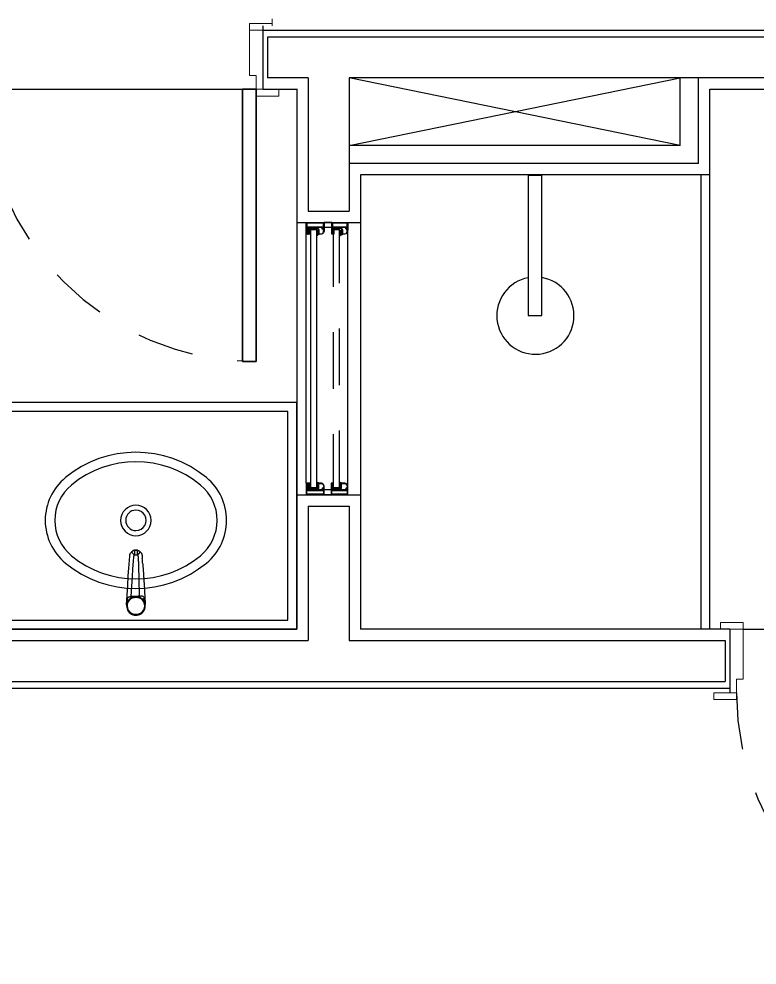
# Model space of a CAD drawing. Header units: millimetres. Extents: x 188.6 to 263.2, y 40.1 to 120.1.
# Drawn here: x 191.396 to 193.024, y 114.719 to 116.804 of the extents above; entities that cross this region are included whole.
import ezdxf

# ---------------------------------------------------------------- set-up
doc = ezdxf.new("R2010")
doc.units = ezdxf.units.MM
doc.linetypes.add('XREF-TIPO$0$HIDDEN', pattern=[0.375, 0.25, -0.125])
doc.linetypes.add('XREF-TIPO$0$HIDDEN2', pattern=[0.1875, 0.125, -0.0625])
doc.layers.add('ARQ', color=8, linetype='Continuous')

# ---------------------------------------------------------------- blocks, each defined once
blk = doc.blocks.new('XREF-TIPO$0$L59_p')
at = {"color": 252}
blk.add_lwpolyline([(0.1556, 0.0941, 0.358974), (-0.1556, 0.0941, 0.471698), (-0.1556, -0.0941, 0.358974), (0.1556, -0.0941, 0.471698)], format="xyb", close=True, dxfattribs=at)
for points in [[(0.1422, 0.0779, 0.358974), (-0.1422, 0.0779, 0.471698), (-0.1422, -0.0779, 0.358974), (0.1422, -0.0779, 0.471698)], [(0, 0.0225, 1), (0, -0.0225, 1)]]:
    blk.add_lwpolyline(points, format="xyb", close=True)
blk.add_lwpolyline([(0.0335, 0, 336.274616), (0.0335, -0.0004)], format="xyb")
blk = doc.blocks.new('XREF-TIPO$0$1198c35_p')
for p, q in [((-0.0114, 0.0111), (-0.0114, 0.0115)), ((-0.0114, 0.0111), (-0.0114, 0.0111)), ((0.0297, 0.0128), (0.0297, 0.0128)), ((0.0297, 0.0126), (0.0297, 0.0127)), ((0.004, -0.0054), (0.004, -0.0073)), ((0.004, -0.0054), (0.0141, -0.0054)), ((0.0141, -0.0073), (0.004, -0.0073)), ((0.0141, -0.0054), (0.0141, -0.0073)), ((0.0054, -0.0974), (0.0128, -0.0974)), ((0.0226, -0.0968), (0.0226, -0.097)), ((0.0061, -0.1075), (0.0121, -0.1075))]:
    blk.add_line(p, q)
for points in [[(-0.0077, -0.0516, 0), (-0.0078, -0.0508, 0), (-0.0078, -0.0496, 0), (-0.0079, -0.0488, 0), (-0.008, -0.0479, 0), (-0.008, -0.0476, 0), (-0.008, -0.0474, 0), (-0.008, -0.0471, 0), (-0.008, -0.0468, 0), (-0.008, -0.0466, 0), (-0.0081, -0.0463, 0), (-0.0082, -0.0435, 0), (-0.0084, -0.0409, 0), (-0.0086, -0.0384, 0), (-0.0087, -0.0361, 0), (-0.0088, -0.0347, 0), (-0.0089, -0.033, 0), (-0.009, -0.0313, 0), (-0.0091, -0.0297, 0), (-0.0092, -0.0281, 0), (-0.0094, -0.0246, 0), (-0.0096, -0.0211, 0), (-0.0098, -0.0177, 0), (-0.01, -0.0141, 0), (-0.0104, -0.0076, 0), (-0.0108, -0.0012, 0), (-0.0111, 0.005, 0), (-0.0114, 0.0111, 0)], [(-0.0088, -0.0025, 0), (-0.0096, 0.0002, 0), (-0.0102, 0.003, 0), (-0.0109, 0.0065, 0), (-0.0112, 0.0086, 0), (-0.0113, 0.0098, 0), (-0.0114, 0.0105, 0), (-0.0114, 0.0108, 0), (-0.0114, 0.0108, 0), (-0.0114, 0.0109, 0), (-0.0114, 0.011, 0), (-0.0114, 0.011, 0), (-0.0114, 0.0111, 0), (-0.0114, 0.0111, 0), (-0.0114, 0.0111, 0), (-0.0114, 0.0111, 0), (-0.0114, 0.0111, 0), (-0.0114, 0.0111, 0)], [(-0.0086, 0.0036, 0), (-0.0081, 0.0025, 0), (-0.0079, 0.0012, 0), (-0.008, -0.0002, 0), (-0.0084, -0.0016, 0), (-0.0088, -0.0025, 0)], [(-0.0086, 0.0036, 0), (-0.0082, 0.0029, 0), (-0.0075, 0.0019, 0), (-0.0067, 0.001, 0), (-0.0058, 0, 0), (-0.0047, -0.0009, 0), (-0.0035, -0.0019, 0), (-0.0023, -0.0027, 0), (-0.0014, -0.0033, 0), (-0.0005, -0.0037, 0), (0.0005, -0.0042, 0), (0.0014, -0.0046, 0)], [(0.0194, -0.0033, 0), (0.0205, -0.0026, 0), (0.022, -0.0016, 0), (0.0233, -0.0004, 0), (0.0242, 0.0004, 0), (0.0251, 0.0013, 0), (0.0257, 0.0022, 0), (0.0264, 0.0031, 0), (0.027, 0.0042, 0), (0.0277, 0.0053, 0)], [(0.0279, 0.0002, 0), (0.0277, -0.0007, 0), (0.0274, -0.0016, 0), (0.0271, -0.0024, 0), (0.0267, -0.0032, 0), (0.0264, -0.0037, 0), (0.026, -0.0042, 0), (0.0258, -0.0045, 0), (0.0255, -0.0047, 0), (0.0252, -0.005, 0), (0.0248, -0.0052, 0), (0.0244, -0.0054, 0), (0.0242, -0.0055, 0), (0.0239, -0.0056, 0), (0.0236, -0.0057, 0), (0.0232, -0.0058, 0), (0.0227, -0.0059, 0), (0.0221, -0.006, 0), (0.0217, -0.006, 0), (0.0213, -0.0061, 0), (0.0209, -0.0062, 0), (0.0208, -0.0063, 0), (0.0206, -0.0063, 0), (0.0204, -0.0064, 0), (0.0203, -0.0065, 0)], [(0.0297, 0.0125, 0), (0.0285, -0.0088, 0), (0.0273, -0.0301, 0), (0.0259, -0.0514, 0), (0.0247, -0.0689, 0), (0.0234, -0.0865, 0), (0.0227, -0.0952, 0), (0.0226, -0.0962, 0), (0.0226, -0.0966, 0), (0.0226, -0.0968, 0)], [(0.0277, 0.0053, 0), (0.0273, 0.0042, 0), (0.0272, 0.0029, 0), (0.0274, 0.0015, 0), (0.0279, 0.0002, 0)], [(0.0297, 0.0125, 0), (0.0297, 0.0125, 0), (0.0297, 0.0125, 0), (0.0297, 0.0125, 0), (0.0297, 0.0125, 0), (0.0297, 0.0125, 0), (0.0297, 0.0125, 0), (0.0297, 0.0125, 0), (0.0297, 0.0124, 0), (0.0297, 0.0124, 0), (0.0297, 0.0123, 0), (0.0296, 0.0123, 0), (0.0296, 0.0121, 0), (0.0296, 0.0112, 0), (0.0295, 0.0103, 0), (0.0291, 0.0066, 0), (0.0285, 0.0029, 0), (0.0279, 0.0002, 0)], [(0.0011, -0.0071, 0), (0.0011, -0.0071, 0), (0.001, -0.0071, 0), (0.0008, -0.0071, 0), (0.0006, -0.0071, 0), (0.0003, -0.0071, 0), (0, -0.0071, 0), (-0.0008, -0.0073, 0), (-0.0016, -0.0074, 0), (-0.0021, -0.0075, 0), (-0.0027, -0.0075, 0), (-0.003, -0.0076, 0), (-0.0034, -0.0076, 0), (-0.0037, -0.0076, 0), (-0.004, -0.0075, 0), (-0.0042, -0.0075, 0), (-0.0045, -0.0074, 0), (-0.0048, -0.0074, 0), (-0.0051, -0.0073, 0), (-0.0055, -0.0071, 0), (-0.0059, -0.0069, 0), (-0.0061, -0.0067, 0), (-0.0064, -0.0066, 0), (-0.0067, -0.0062, 0), (-0.0071, -0.0059, 0), (-0.0074, -0.0055, 0), (-0.0077, -0.0051, 0), (-0.008, -0.0044, 0), (-0.0084, -0.0037, 0), (-0.0086, -0.0031, 0), (-0.0088, -0.0025, 0)], [(0.0011, -0.0071, 0), (0.0012, -0.0103, 0), (0.0013, -0.0136, 0), (0.0014, -0.0172, 0), (0.0015, -0.021, 0), (0.0016, -0.0245, 0), (0.0017, -0.0281, 0), (0.0017, -0.0293, 0), (0.0017, -0.0303, 0), (0.0017, -0.0312, 0), (0.0017, -0.0322, 0), (0.0018, -0.0332, 0), (0.0019, -0.0389, 0), (0.002, -0.0445, 0), (0.002, -0.0456, 0), (0.002, -0.0467, 0), (0.002, -0.0478, 0), (0.0021, -0.049, 0), (0.0021, -0.0501, 0), (0.0021, -0.0512, 0), (0.0021, -0.0523, 0), (0.0022, -0.0534, 0), (0.0023, -0.0572, 0), (0.0024, -0.0609, 0), (0.0025, -0.0645, 0), (0.0026, -0.0679, 0), (0.0027, -0.0708, 0), (0.0028, -0.0735, 0), (0.0028, -0.0742, 0), (0.0028, -0.0749, 0), (0.0029, -0.0756, 0), (0.0029, -0.0763, 0), (0.0029, -0.077, 0), (0.0029, -0.0777, 0), (0.003, -0.0798, 0), (0.0031, -0.0818, 0), (0.0032, -0.0839, 0), (0.0033, -0.0859, 0), (0.0035, -0.0879, 0), (0.0036, -0.0898, 0), (0.0036, -0.0902, 0), (0.0036, -0.0906, 0), (0.0036, -0.091, 0), (0.0037, -0.0914, 0), (0.0037, -0.0917, 0), (0.0037, -0.0921, 0), (0.0037, -0.0925, 0), (0.0038, -0.0929, 0), (0.0038, -0.0933, 0), (0.0038, -0.0936, 0), (0.0038, -0.0939, 0), (0.0039, -0.0942, 0), (0.0039, -0.0944, 0), (0.0039, -0.0946, 0), (0.0039, -0.0948, 0), (0.004, -0.095, 0), (0.004, -0.0952, 0), (0.0041, -0.0953, 0), (0.0041, -0.0955, 0), (0.0042, -0.0956, 0), (0.0043, -0.096, 0), (0.0045, -0.0963, 0), (0.0047, -0.0966, 0), (0.0049, -0.0969, 0), (0.0051, -0.0971, 0), (0.0054, -0.0974, 0)], [(0.0128, -0.0974, 0), (0.0131, -0.0971, 0), (0.0134, -0.0967, 0), (0.0136, -0.0964, 0), (0.0138, -0.096, 0), (0.014, -0.0957, 0), (0.0141, -0.0954, 0), (0.0143, -0.0948, 0), (0.0144, -0.0943, 0), (0.0144, -0.0937, 0), (0.0144, -0.0931, 0), (0.0151, -0.0844, 0), (0.0164, -0.0669, 0), (0.0176, -0.0494, 0), (0.019, -0.028, 0), (0.0203, -0.0065, 0)], [(0.0203, -0.0065, 0), (0.0188, -0.0069, 0), (0.0173, -0.0071, 0), (0.0157, -0.0072, 0), (0.0141, -0.0073, 0)], [(0.0194, -0.0033, 0), (0.0199, -0.0051, 0), (0.0203, -0.0065, 0)], [(-0.0058, -0.0785, 0), (-0.0059, -0.0776, 0), (-0.0059, -0.0772, 0), (-0.006, -0.0767, 0), (-0.006, -0.0762, 0), (-0.006, -0.0756, 0), (-0.0061, -0.0751, 0), (-0.0061, -0.0748, 0), (-0.0061, -0.0745, 0), (-0.0061, -0.0742, 0), (-0.0063, -0.0726, 0), (-0.0064, -0.0709, 0), (-0.0065, -0.0691, 0), (-0.0066, -0.0672, 0), (-0.0068, -0.0652, 0), (-0.0069, -0.0632, 0), (-0.007, -0.0614, 0), (-0.0072, -0.0597, 0), (-0.0073, -0.0579, 0), (-0.0074, -0.0561, 0), (-0.0074, -0.0556, 0), (-0.0075, -0.0551, 0), (-0.0075, -0.0549, 0), (-0.0075, -0.0548, 0), (-0.0075, -0.0547, 0), (-0.0075, -0.0544, 0), (-0.0076, -0.054, 0), (-0.0076, -0.0534, 0), (-0.0076, -0.0527, 0), (-0.0077, -0.0518, 0), (-0.0077, -0.0516, 0)], [(-0.0039, -0.0992, 0), (-0.004, -0.0989, 0), (-0.0041, -0.0984, 0), (-0.0042, -0.0979, 0), (-0.0043, -0.0976, 0), (-0.0043, -0.0975, 0), (-0.0043, -0.0975, 0), (-0.0043, -0.0975, 0), (-0.0043, -0.0974, 0), (-0.0043, -0.0974, 0), (-0.0043, -0.0974, 0), (-0.0043, -0.0974, 0), (-0.0043, -0.0974, 0), (-0.0043, -0.0974, 0), (-0.0043, -0.0974, 0), (-0.0043, -0.0974, 0), (-0.0045, -0.0962, 0), (-0.0045, -0.0954, 0), (-0.0046, -0.0947, 0), (-0.0046, -0.0939, 0), (-0.0047, -0.0932, 0), (-0.0048, -0.0925, 0), (-0.0048, -0.0918, 0), (-0.0049, -0.0913, 0), (-0.0049, -0.0907, 0), (-0.0049, -0.0902, 0), (-0.005, -0.0897, 0)], [(-0.0002, -0.1049, 0), (-0.001, -0.1041, 0), (-0.0018, -0.1032, 0), (-0.0024, -0.1023, 0), (-0.003, -0.1014, 0), (-0.0033, -0.1007, 0), (-0.0036, -0.1001, 0), (-0.0038, -0.0994, 0), (-0.0039, -0.0992, 0)], [(0.0054, -0.0974, 0), (0.005, -0.0977, 0), (0.0047, -0.0981, 0), (0.0043, -0.0985, 0), (0.0039, -0.099, 0), (0.0035, -0.0994, 0), (0.0032, -0.0998, 0), (0.0028, -0.1003, 0), (0.0024, -0.1007, 0), (0.0021, -0.1011, 0), (0.0017, -0.1015, 0), (0.0014, -0.1019, 0), (0.0011, -0.1023, 0), (0.0009, -0.1027, 0), (0.0006, -0.103, 0), (0.0004, -0.1034, 0), (0.0002, -0.1036, 0), (0.0001, -0.1039, 0), (-0.0001, -0.1041, 0), (-0.0002, -0.1043, 0), (-0.0002, -0.1045, 0), (-0.0003, -0.1046, 0), (-0.0003, -0.1048, 0), (-0.0003, -0.1048, 0), (-0.0002, -0.1049, 0)], [(0.0054, -0.0974, 0), (0.0054, -0.0981, 0), (0.0055, -0.0988, 0), (0.0055, -0.0996, 0), (0.0056, -0.1003, 0), (0.0056, -0.101, 0), (0.0057, -0.1016, 0), (0.0057, -0.1023, 0), (0.0057, -0.103, 0), (0.0058, -0.1036, 0), (0.0058, -0.1042, 0), (0.0059, -0.1046, 0), (0.0059, -0.105, 0), (0.0059, -0.1054, 0), (0.0059, -0.1058, 0), (0.006, -0.1063, 0), (0.006, -0.1066, 0), (0.006, -0.1069, 0), (0.0061, -0.1072, 0), (0.0061, -0.1074, 0), (0.0061, -0.1075, 0)], [(0.0121, -0.1075, 0), (0.0121, -0.1074, 0), (0.0121, -0.1072, 0), (0.0121, -0.107, 0), (0.0121, -0.1068, 0), (0.0122, -0.1065, 0), (0.0122, -0.1061, 0), (0.0122, -0.1057, 0), (0.0123, -0.1052, 0), (0.0123, -0.1047, 0), (0.0123, -0.1042, 0), (0.0124, -0.1036, 0), (0.0124, -0.103, 0), (0.0125, -0.1024, 0), (0.0125, -0.102, 0), (0.0125, -0.1013, 0), (0.0126, -0.1005, 0), (0.0126, -0.0998, 0), (0.0127, -0.0991, 0), (0.0127, -0.0986, 0), (0.0127, -0.098, 0), (0.0128, -0.0974, 0)], [(0.0128, -0.0974, 0), (0.0138, -0.0984, 0), (0.0147, -0.0995, 0), (0.0156, -0.1005, 0), (0.0164, -0.1015, 0), (0.0171, -0.1025, 0), (0.0177, -0.1033, 0), (0.0181, -0.1039, 0), (0.0183, -0.1044, 0), (0.0184, -0.1048, 0), (0.0184, -0.1049, 0)], [(0.0222, -0.0989, 0), (0.0222, -0.0989, 0), (0.0219, -0.0997, 0), (0.0215, -0.1006, 0), (0.0211, -0.1014, 0), (0.0206, -0.1024, 0), (0.0199, -0.1033, 0), (0.0192, -0.1041, 0), (0.0184, -0.1049, 0)], [(0.0226, -0.097, 0), (0.0226, -0.097, 0), (0.0225, -0.0975, 0), (0.0224, -0.0979, 0), (0.0223, -0.0984, 0), (0.0222, -0.0989, 0), (0.0222, -0.0989, 0)], [(0.0061, -0.1075, 0), (0.0047, -0.1075, 0), (0.0033, -0.1071, 0), (0.0021, -0.1066, 0), (0.0015, -0.1063, 0)], [(0.0059, -0.1082, 0), (0.0056, -0.1081, 0), (0.005, -0.1079, 0), (0.0045, -0.1078, 0), (0.004, -0.1076, 0), (0.0036, -0.1074, 0), (0.003, -0.1071, 0), (0.0025, -0.1069, 0), (0.0021, -0.1066, 0)], [(0.0061, -0.1075, 0), (0.0064, -0.1077, 0), (0.0069, -0.1079, 0), (0.0072, -0.1081, 0), (0.0074, -0.1081, 0), (0.0077, -0.1082, 0), (0.0078, -0.1082, 0), (0.0079, -0.1083, 0), (0.008, -0.1083, 0), (0.0081, -0.1083, 0)], [(0.0081, -0.1083, 0), (0.0071, -0.1083, 0), (0.007, -0.1083, 0)], [(0.007, -0.1083, 0), (0.008, -0.1084, 0), (0.0088, -0.1085, 0), (0.0095, -0.1084, 0), (0.0103, -0.1084, 0), (0.011, -0.1084, 0)], [(0.0081, -0.1083, 0), (0.0082, -0.1083, 0), (0.0084, -0.1084, 0), (0.0085, -0.1084, 0), (0.0086, -0.1084, 0), (0.0087, -0.1084, 0), (0.0088, -0.1084, 0), (0.0089, -0.1084, 0), (0.0089, -0.1084, 0), (0.0089, -0.1084, 0), (0.009, -0.1084, 0), (0.009, -0.1084, 0), (0.0091, -0.1084, 0), (0.0091, -0.1084, 0), (0.0092, -0.1084, 0), (0.0092, -0.1084, 0), (0.0093, -0.1084, 0), (0.0094, -0.1084, 0), (0.0095, -0.1084, 0), (0.0096, -0.1084, 0), (0.0098, -0.1083, 0), (0.0101, -0.1083, 0)], [(0.0101, -0.1083, 0), (0.0102, -0.1083, 0), (0.0103, -0.1082, 0), (0.0104, -0.1082, 0), (0.0107, -0.1082, 0), (0.0109, -0.1081, 0), (0.0111, -0.108, 0), (0.0114, -0.1079, 0), (0.0116, -0.1078, 0), (0.0121, -0.1075, 0)], [(0.011, -0.1084, 0), (0.0101, -0.1083, 0)], [(0.0121, -0.1075, 0), (0.0135, -0.1075, 0), (0.0148, -0.1071, 0), (0.0161, -0.1066, 0), (0.0166, -0.1063, 0)], [(0.0184, -0.1049, 0), (0.018, -0.1053, 0), (0.0176, -0.1056, 0), (0.0172, -0.1059, 0), (0.0171, -0.106, 0), (0.017, -0.1061, 0), (0.0169, -0.1061, 0), (0.0168, -0.1062, 0), (0.0167, -0.1062, 0), (0.0167, -0.1062, 0), (0.0166, -0.1063, 0), (0.0166, -0.1063, 0), (0.0166, -0.1063, 0), (0.0166, -0.1063, 0)]]:
    blk.add_polyline3d(points)
blk.add_circle((0.0091, 0.0144), 0.0191)
for centre, radius, start, end in [((0.0091, 0.0144), 0.0207, 0, 211.2083), ((0.0091, 0.0144), 0.0204, 284.4666, 255.5334), ((0.0091, 0.0144), 0.0195, 0, 180), ((0.0091, 0.0144), 0.0195, 180, 0), ((0.0091, 0.0144), 0.0195, 180, 270), ((0.0091, 0.0144), 0.0195, 270, 0), ((0.0091, 0.0144), 0.0207, 334.1045, 0), ((-0.568, 0.0551), 0.5726, 353.7595, 354.015), ((0.0039, 0.0193), 0.0265, 264.0406, 270.134), ((0.009, 0.0145), 0.0205, 248.4737, 255.9324), ((0.0092, 0.0145), 0.0205, 284.0619, 300.0027), ((3.0095, 0.1438), 3.0235, 184.2155, 184.4292), ((0.0089, -0.095), 0.0135, 227.2407, 236.8896), ((0.0083, -0.0975), 0.0109, 257.2283, 263.0963), ((0.0098, -0.0976), 0.0109, 276.4456, 282.3614), ((0.0092, -0.0949), 0.0136, 282.4001, 303.0332)]:
    blk.add_arc(centre, radius, start, end)
blk = doc.blocks.new('XREF-TIPO$0$A$C2D591F4F')
at = {"color": 0}
blk.add_blockref('XREF-TIPO$0$L59_p', (0.2, 0.209), dxfattribs=at)
at = {"color": 0, "rotation": 180}
blk.add_blockref('XREF-TIPO$0$1198c35_p', (0.2091, 0.035), dxfattribs=at)
blk = doc.blocks.new('XREF-TIPO$0$A$C281A5909')
at = {"color": 0}
for p, q in [((0.05, 0.755), (0.08, 0.755)), ((0.05, 0.155), (0.05, 0.755)), ((0.08, 0.755), (0.05, 0.755)), ((0.05, 0.755), (0.05, 0.155)), ((0.08, 0.755), (0.08, 0.155)), ((0.08, 0.155), (0.08, 0.755)), ((0.035, 0.015), (0.035, 0.155)), ((0.08, 0.155), (0.05, 0.155)), ((0.05, 0.155), (0.08, 0.155)), ((0.65, 0.155), (0.08, 0.155)), ((0.665, 0.025), (0.665, 0.155))]:
    blk.add_line(p, q, dxfattribs=at)
at = {"color": 0, "lineweight": 13}
for p, q in [((0, 0.155), (0, 0.17)), ((0, 0.17), (0.05, 0.17)), ((0.65, 0.155), (0.65, 0.17)), ((0.65, 0.17), (0.7, 0.17)), ((0.7, 0.17), (0.7, 0.155)), ((0, 0.155), (0.05, 0.155)), ((0.05, 0.155), (0.035, 0.155)), ((0.05, 0.155), (0.05, 0.125)), ((0.665, 0.155), (0.65, 0.155)), ((0.65, 0.125), (0.65, 0.155)), ((0.65, 0.155), (0.7, 0.155)), ((0.05, 0.125), (0.065, 0.125)), ((0.065, 0.125), (0.065, 0.025)), ((0.635, 0.025), (0.635, 0.125)), ((0.635, 0.125), (0.65, 0.125)), ((0.065, 0.025), (0.015, 0.025)), ((0.035, 0.025), (0.065, 0.025)), ((0.065, 0.025), (0.065, 0.01)), ((0.635, 0.025), (0.665, 0.025)), ((0.635, 0.01), (0.635, 0.025)), ((0.685, 0.025), (0.635, 0.025)), ((0.685, 0.025), (0.685, 0.01)), ((0.015, 0), (0.015, 0.015)), ((0.065, 0.01), (0.015, 0.01)), ((0.685, 0.01), (0.635, 0.01))]:
    blk.add_line(p, q, dxfattribs=at)
at = {"color": 0, "linetype": 'XREF-TIPO$0$HIDDEN2'}
blk.add_arc((0.05, 0.155), 0.6, 0, 90, dxfattribs=at)
blk = doc.blocks.new('XREF-TIPO$0$CHUVEIRO')
at = {"color": 0}
for p, q in [((216.39, 104.5817), (216.39, 104.8912)), ((216.39, 104.8912), (216.42, 104.8912)), ((216.42, 104.8912), (216.42, 104.5817)), ((216.39, 104.5817), (216.42, 104.5817))]:
    blk.add_line(p, q, dxfattribs=at)
at = {"color": 0, "extrusion": (0, 0, -1)}
blk.add_ellipse((216.4058, 104.8916), major_axis=(-0.0851, 0), ratio=1, start_param=4.898771, end_param=10.827741, dxfattribs=at)
blk = doc.blocks.new('XREF-TIPO$0$Z$W@#1289')
h = blk.add_hatch()
h.set_pattern_fill('ANSI31', color=0, scale=0.0003, style=0)
h.paths.add_polyline_path([(-0.0352, 0.0907), (-0.0242, 0.0907), (-0.0242, 0.0824), (-0.0334, 0.0824), (-0.0352, 0.0824)])
h = blk.add_hatch()
h.set_pattern_fill('ANSI31', color=0, scale=0.0003, style=0)
h.paths.add_polyline_path([(0.5352, 0.0824), (0.5352, 0.0907), (0.5242, 0.0907), (0.5242, 0.0824)])
h = blk.add_hatch()
h.set_pattern_fill('ANSI31', color=0, scale=0.0003, style=0)
h.paths.add_polyline_path([(-0.0352, 0.0324), (-0.0352, 0.0357), (-0.0242, 0.0357), (-0.0242, 0.0324), (-0.0255, 0.0324)])
h = blk.add_hatch()
h.set_pattern_fill('ANSI31', color=0, scale=0.0003, style=0)
h.paths.add_polyline_path([(0.5242, 0.0305), (0.5242, 0.0338), (0.5352, 0.0338), (0.5352, 0.0305), (0.5338, 0.0305)])
at = {"color": 0}
for p, q in [((-0.05, 0), (-0.05, 0.0919)), ((-0.0242, 0.0919), (0.5242, 0.0919)), ((-0.0392, 0.0369), (-0.0392, 0.0519)), ((0.5392, 0.035), (0.5392, 0.0519)), ((0.55, 0.035), (0.55, 0.0519)), ((-0.0392, 0), (-0.0392, 0.0353)), ((-0.0392, 0), (0.5356, 0))]:
    blk.add_line(p, q, dxfattribs=at)
for points in [[(-0.0242, 0.0919), (-0.05, 0.0919), (-0.05, 0.0519), (-0.0356, 0.0519, 0.446841), (-0.0352, 0.0523), (-0.0352, 0.0526, 0.480957), (-0.0357, 0.0531), (-0.0362, 0.0531), (-0.0362, 0.0547, 0.329606), (-0.0365, 0.0551), (-0.0367, 0.0552), (-0.0371, 0.0552), (-0.0373, 0.0549), (-0.0373, 0.0535, -0.409991), (-0.0377, 0.0531), (-0.0388, 0.0531, -0.414214), (-0.0392, 0.0535), (-0.0392, 0.0903, -0.414214), (-0.0388, 0.0907), (-0.0377, 0.0907, -0.414214), (-0.0373, 0.0903), (-0.0373, 0.0833, 0.414214), (-0.0369, 0.0829), (-0.0366, 0.0829, 0.414214), (-0.0362, 0.0833), (-0.0362, 0.0903, -0.414214), (-0.0358, 0.0907), (-0.0242, 0.0907), (-0.0242, 0.0919)], [(0.5242, 0.0919), (0.55, 0.0919), (0.55, 0.0519), (0.5356, 0.0519, -0.446841), (0.5352, 0.0523), (0.5352, 0.0526, -0.480957), (0.5357, 0.0531), (0.5362, 0.0531), (0.5362, 0.0547, -0.329606), (0.5365, 0.0551), (0.5367, 0.0552), (0.5371, 0.0552), (0.5373, 0.0549), (0.5373, 0.0535, 0.409991), (0.5377, 0.0531), (0.5388, 0.0531, 0.414214), (0.5392, 0.0535), (0.5392, 0.0903, 0.414214), (0.5388, 0.0907), (0.5377, 0.0907, 0.414214), (0.5373, 0.0903), (0.5373, 0.0833, -0.414214), (0.5369, 0.0829), (0.5366, 0.0829, -0.414214), (0.5362, 0.0833), (0.5362, 0.0903, 0.414214), (0.5358, 0.0907), (0.5242, 0.0907), (0.5242, 0.0919)], [(-0.0242, 0.0369), (-0.05, 0.0369), (-0.05, 0), (-0.0356, 0, 0.446841), (-0.0352, 0.0004), (-0.0352, 0.0007, 0.480957), (-0.0357, 0.0012), (-0.0362, 0.0012), (-0.0362, 0.0028, 0.329606), (-0.0365, 0.0032), (-0.0367, 0.0033), (-0.0371, 0.0033), (-0.0373, 0.003), (-0.0373, 0.0016, -0.409991), (-0.0377, 0.0012), (-0.0388, 0.0012, -0.414214), (-0.0392, 0.0016), (-0.0392, 0.0353, -0.414214), (-0.0388, 0.0357), (-0.0377, 0.0357, -0.414214), (-0.0373, 0.0353), (-0.0373, 0.0333, 0.414214), (-0.0369, 0.0329), (-0.0366, 0.0329, 0.414214), (-0.0362, 0.0333), (-0.0362, 0.0353, -0.414214), (-0.0358, 0.0357), (-0.0242, 0.0357), (-0.0242, 0.0369)], [(0.5242, 0.035), (0.55, 0.035), (0.55, 0), (0.5356, 0, -0.446841), (0.5352, 0.0004), (0.5352, 0.0007, -0.480957), (0.5357, 0.0012), (0.5362, 0.0012), (0.5362, 0.0028, -0.329606), (0.5365, 0.0032), (0.5367, 0.0033), (0.5371, 0.0033), (0.5373, 0.003), (0.5373, 0.0016, 0.409991), (0.5377, 0.0012), (0.5388, 0.0012, 0.414214), (0.5392, 0.0016), (0.5392, 0.0334, 0.414214), (0.5388, 0.0338), (0.5377, 0.0338, 0.414214), (0.5373, 0.0334), (0.5373, 0.0314, -0.414214), (0.5369, 0.031), (0.5366, 0.031, -0.414214), (0.5362, 0.0314), (0.5362, 0.0334, 0.414214), (0.5358, 0.0338), (0.5242, 0.0338), (0.5242, 0.035)]]:
    blk.add_lwpolyline(points, format="xyb", dxfattribs=at)
for points in [[(-0.0489, 0.0907), (-0.0403, 0.0907), (-0.0403, 0.0532), (-0.0489, 0.0532), (-0.0489, 0.0907)], [(-0.0486, 0.0904), (-0.0406, 0.0904), (-0.0406, 0.0535), (-0.0486, 0.0535)], [(-0.0242, 0.0907), (-0.0352, 0.0907), (-0.0352, 0.0824), (-0.0242, 0.0824)], [(0.5242, 0.0907), (0.5352, 0.0907), (0.5352, 0.0824), (0.5242, 0.0824)], [(0.5489, 0.0907), (0.5403, 0.0907), (0.5403, 0.0532), (0.5489, 0.0532), (0.5489, 0.0907)], [(0.5486, 0.0904), (0.5406, 0.0904), (0.5406, 0.0535), (0.5486, 0.0535)], [(-0.0334, 0.0684), (0.5338, 0.0684), (0.5338, 0.0824), (-0.0334, 0.0824)], [(-0.0489, 0.0357), (-0.0403, 0.0357), (-0.0403, 0.0013), (-0.0489, 0.0013), (-0.0489, 0.0357)], [(-0.0486, 0.0354), (-0.0406, 0.0354), (-0.0406, 0.0016), (-0.0486, 0.0016)], [(-0.0242, 0.0357), (-0.0352, 0.0357), (-0.0352, 0.0324), (-0.0242, 0.0324)], [(0.5242, 0.0338), (0.5352, 0.0338), (0.5352, 0.0305), (0.5242, 0.0305)], [(0.5489, 0.0338), (0.5403, 0.0338), (0.5403, 0.0013), (0.5489, 0.0013), (0.5489, 0.0338)], [(0.5486, 0.0335), (0.5406, 0.0335), (0.5406, 0.0016), (0.5486, 0.0016)]]:
    blk.add_lwpolyline(points, close=True, dxfattribs=at)
for points in [[(-0.0242, 0.0581), (-0.0242, 0.0654), (-0.0243, 0.0656), (-0.0246, 0.0658), (-0.0248, 0.0658), (-0.0251, 0.0656), (-0.0252, 0.0654), (-0.0252, 0.0648), (-0.0352, 0.0648), (-0.0359, 0.065), (-0.0362, 0.0658), (-0.0362, 0.0818), (-0.0365, 0.0825), (-0.0376, 0.0829), (-0.0378, 0.0834), (-0.0375, 0.0835), (-0.0374, 0.0838), (-0.0376, 0.0892), (-0.038, 0.0894), (-0.0383, 0.0894), (-0.0387, 0.0892), (-0.0388, 0.0839), (-0.0388, 0.0834), (-0.0383, 0.0822), (-0.0372, 0.0818), (-0.0372, 0.0658), (-0.0366, 0.0643), (-0.0352, 0.0638), (-0.0256, 0.0638), (-0.0253, 0.0636), (-0.0252, 0.0634), (-0.0252, 0.0581), (-0.0259, 0.0558), (-0.0276, 0.0544), (-0.0307, 0.0534), (-0.0338, 0.0529), (-0.0341, 0.053), (-0.0342, 0.0533), (-0.0342, 0.0539), (-0.0345, 0.0548), (-0.0352, 0.0556), (-0.0361, 0.0561), (-0.0364, 0.0562), (-0.0366, 0.0563), (-0.0384, 0.0563), (-0.0387, 0.0561), (-0.0388, 0.0557), (-0.0386, 0.0554), (-0.0378, 0.055), (-0.0376, 0.055), (-0.0374, 0.055), (-0.037, 0.0553), (-0.0366, 0.0553), (-0.0358, 0.0548), (-0.0356, 0.0545), (-0.0356, 0.0542), (-0.0362, 0.0539), (-0.0362, 0.0536), (-0.0361, 0.0534), (-0.0358, 0.0533), (-0.0352, 0.0533), (-0.0352, 0.0523), (-0.0351, 0.052), (-0.0348, 0.0519), (-0.0309, 0.0523), (-0.0272, 0.0535), (-0.025, 0.0553), (-0.0242, 0.0581)], [(0.5242, 0.0581), (0.5242, 0.0654), (0.5243, 0.0656), (0.5246, 0.0658), (0.5248, 0.0658), (0.5251, 0.0656), (0.5252, 0.0654), (0.5252, 0.0648), (0.5352, 0.0648), (0.5359, 0.065), (0.5362, 0.0658), (0.5362, 0.0818), (0.5365, 0.0825), (0.5376, 0.0829), (0.5378, 0.0834), (0.5375, 0.0835), (0.5374, 0.0838), (0.5376, 0.0892), (0.538, 0.0894), (0.5383, 0.0894), (0.5387, 0.0892), (0.5388, 0.0839), (0.5388, 0.0834), (0.5383, 0.0822), (0.5372, 0.0818), (0.5372, 0.0658), (0.5366, 0.0643), (0.5352, 0.0638), (0.5256, 0.0638), (0.5253, 0.0636), (0.5252, 0.0634), (0.5252, 0.0581), (0.5259, 0.0558), (0.5276, 0.0544), (0.5307, 0.0534), (0.5338, 0.0529), (0.5341, 0.053), (0.5342, 0.0533), (0.5342, 0.0539), (0.5345, 0.0548), (0.5352, 0.0556), (0.5361, 0.0561), (0.5364, 0.0562), (0.5366, 0.0563), (0.5384, 0.0563), (0.5387, 0.0561), (0.5388, 0.0557), (0.5386, 0.0554), (0.5378, 0.055), (0.5376, 0.055), (0.5374, 0.055), (0.537, 0.0553), (0.5366, 0.0553), (0.5358, 0.0548), (0.5356, 0.0545), (0.5356, 0.0542), (0.5362, 0.0539), (0.5362, 0.0536), (0.5361, 0.0534), (0.5358, 0.0533), (0.5352, 0.0533), (0.5352, 0.0523), (0.5351, 0.052), (0.5348, 0.0519), (0.5309, 0.0523), (0.5272, 0.0535), (0.525, 0.0553), (0.5242, 0.0581)], [(-0.0316, 0.0673), (-0.031, 0.0675), (-0.0303, 0.0676), (-0.0301, 0.0677), (-0.03, 0.068), (-0.0302, 0.0683), (-0.0311, 0.0683), (-0.0321, 0.068), (-0.033, 0.0674), (-0.0331, 0.0672), (-0.0331, 0.067), (-0.0328, 0.0664), (-0.0321, 0.0662), (-0.0291, 0.0662), (-0.0289, 0.0661), (-0.0289, 0.066), (-0.0289, 0.0659), (-0.0288, 0.0658), (-0.0287, 0.0657), (-0.0259, 0.0657), (-0.0257, 0.0658), (-0.0257, 0.0659), (-0.0257, 0.066), (-0.0256, 0.0661), (-0.0255, 0.0662), (-0.0244, 0.0662), (-0.0242, 0.0662), (-0.0242, 0.066), (-0.0242, 0.0646), (-0.0241, 0.0643), (-0.0238, 0.0642), (-0.0236, 0.0643), (-0.0234, 0.0645), (-0.0229, 0.0664), (-0.0223, 0.0672), (-0.0211, 0.0676), (-0.021, 0.0678), (-0.021, 0.0682), (-0.0212, 0.0683), (-0.0224, 0.0683), (-0.0231, 0.0681), (-0.0237, 0.0674), (-0.0237, 0.0674), (-0.0239, 0.0673), (-0.0252, 0.0673), (-0.0245, 0.0675), (-0.0239, 0.0676), (-0.0236, 0.0677), (-0.0235, 0.068), (-0.0235, 0.0682), (-0.0236, 0.0683), (-0.0247, 0.0683), (-0.0257, 0.0679), (-0.0265, 0.0674), (-0.0266, 0.0673), (-0.0268, 0.0673), (-0.0286, 0.0673), (-0.0279, 0.0675), (-0.0272, 0.0676), (-0.0269, 0.0677), (-0.0268, 0.068), (-0.0269, 0.0683), (-0.0281, 0.0683), (-0.0291, 0.068), (-0.0299, 0.0674), (-0.03, 0.0673), (-0.0302, 0.0673), (-0.0316, 0.0673)], [(0.5316, 0.0673), (0.531, 0.0675), (0.5303, 0.0676), (0.5301, 0.0677), (0.53, 0.068), (0.5302, 0.0683), (0.5311, 0.0683), (0.5321, 0.068), (0.533, 0.0674), (0.5331, 0.0672), (0.5331, 0.067), (0.5328, 0.0664), (0.5321, 0.0662), (0.5291, 0.0662), (0.5289, 0.0661), (0.5289, 0.066), (0.5289, 0.0659), (0.5288, 0.0658), (0.5287, 0.0657), (0.5259, 0.0657), (0.5257, 0.0658), (0.5257, 0.0659), (0.5257, 0.066), (0.5256, 0.0661), (0.5255, 0.0662), (0.5244, 0.0662), (0.5242, 0.0662), (0.5242, 0.066), (0.5242, 0.0646), (0.5241, 0.0643), (0.5238, 0.0642), (0.5236, 0.0643), (0.5234, 0.0645), (0.5229, 0.0664), (0.5223, 0.0672), (0.5211, 0.0676), (0.521, 0.0678), (0.521, 0.0682), (0.5212, 0.0683), (0.5224, 0.0683), (0.5231, 0.0681), (0.5237, 0.0674), (0.5237, 0.0674), (0.5239, 0.0673), (0.5252, 0.0673), (0.5245, 0.0675), (0.5239, 0.0676), (0.5236, 0.0677), (0.5235, 0.068), (0.5235, 0.0682), (0.5236, 0.0683), (0.5247, 0.0683), (0.5257, 0.0679), (0.5265, 0.0674), (0.5266, 0.0673), (0.5268, 0.0673), (0.5286, 0.0673), (0.5279, 0.0675), (0.5272, 0.0676), (0.5269, 0.0677), (0.5268, 0.068), (0.5269, 0.0683), (0.5281, 0.0683), (0.5291, 0.068), (0.5299, 0.0674), (0.53, 0.0673), (0.5302, 0.0673), (0.5316, 0.0673)], [(-0.0242, 0.0062), (-0.0242, 0.0154), (-0.0243, 0.0156), (-0.0246, 0.0158), (-0.0248, 0.0158), (-0.0251, 0.0156), (-0.0252, 0.0154), (-0.0252, 0.0148), (-0.0352, 0.0148), (-0.0359, 0.015), (-0.0362, 0.0158), (-0.0362, 0.0318), (-0.0365, 0.0325), (-0.0376, 0.0329), (-0.0378, 0.0334), (-0.0375, 0.0335), (-0.0374, 0.0338), (-0.0376, 0.0342), (-0.038, 0.0344), (-0.0383, 0.0344), (-0.0387, 0.0342), (-0.0388, 0.0339), (-0.0388, 0.0334), (-0.0383, 0.0322), (-0.0372, 0.0318), (-0.0372, 0.0158), (-0.0366, 0.0143), (-0.0352, 0.0138), (-0.0256, 0.0138), (-0.0253, 0.0136), (-0.0252, 0.0134), (-0.0252, 0.0062), (-0.0259, 0.0039), (-0.0276, 0.0025), (-0.0307, 0.0015), (-0.0338, 0.001), (-0.034, 0.0011), (-0.0342, 0.0014), (-0.0342, 0.002), (-0.0345, 0.0029), (-0.0352, 0.0037), (-0.0361, 0.0042), (-0.0364, 0.0043), (-0.0366, 0.0044), (-0.0384, 0.0044), (-0.0387, 0.0042), (-0.0388, 0.0038), (-0.0386, 0.0035), (-0.0378, 0.0031), (-0.0376, 0.0031), (-0.0374, 0.0031), (-0.037, 0.0034), (-0.0366, 0.0034), (-0.0358, 0.0029), (-0.0356, 0.0026), (-0.0356, 0.0023), (-0.0362, 0.002), (-0.0362, 0.0017), (-0.0361, 0.0015), (-0.0358, 0.0013), (-0.0352, 0.0013), (-0.0352, 0.0004), (-0.0351, 0.0001), (-0.0348, 0), (-0.0309, 0.0004), (-0.0272, 0.0016), (-0.025, 0.0034), (-0.0242, 0.0062)], [(0.5242, 0.0062), (0.5242, 0.0135), (0.5243, 0.0137), (0.5246, 0.0139), (0.5248, 0.0139), (0.5251, 0.0137), (0.5252, 0.0135), (0.5252, 0.0129), (0.5352, 0.0129), (0.5359, 0.0131), (0.5362, 0.0139), (0.5362, 0.0299), (0.5365, 0.0306), (0.5376, 0.031), (0.5378, 0.0315), (0.5375, 0.0316), (0.5374, 0.0319), (0.5376, 0.0323), (0.538, 0.0325), (0.5383, 0.0325), (0.5387, 0.0323), (0.5388, 0.032), (0.5388, 0.0315), (0.5383, 0.0303), (0.5372, 0.0299), (0.5372, 0.0139), (0.5366, 0.0124), (0.5352, 0.0119), (0.5256, 0.0119), (0.5253, 0.0117), (0.5252, 0.0115), (0.5252, 0.0062), (0.5259, 0.0039), (0.5276, 0.0025), (0.5307, 0.0015), (0.5338, 0.001), (0.5341, 0.0011), (0.5342, 0.0014), (0.5342, 0.002), (0.5345, 0.0029), (0.5352, 0.0037), (0.5361, 0.0042), (0.5364, 0.0043), (0.5366, 0.0044), (0.5384, 0.0044), (0.5387, 0.0042), (0.5388, 0.0038), (0.5386, 0.0035), (0.5378, 0.0031), (0.5376, 0.0031), (0.5374, 0.0031), (0.537, 0.0034), (0.5366, 0.0034), (0.5358, 0.0029), (0.5356, 0.0026), (0.5356, 0.0023), (0.5362, 0.002), (0.5362, 0.0017), (0.5361, 0.0015), (0.5358, 0.0013), (0.5352, 0.0013), (0.5352, 0.0004), (0.5351, 0.0001), (0.5348, 0), (0.5309, 0.0004), (0.5272, 0.0016), (0.525, 0.0034), (0.5242, 0.0062)], [(-0.0316, 0.0173), (-0.031, 0.0175), (-0.0303, 0.0176), (-0.0301, 0.0177), (-0.03, 0.018), (-0.0302, 0.0183), (-0.0311, 0.0183), (-0.0321, 0.018), (-0.033, 0.0174), (-0.0331, 0.0172), (-0.0331, 0.017), (-0.0328, 0.0164), (-0.0321, 0.0162), (-0.029, 0.0162), (-0.0289, 0.0161), (-0.0288, 0.016), (-0.0288, 0.0159), (-0.0288, 0.0158), (-0.0286, 0.0157), (-0.0258, 0.0157), (-0.0257, 0.0158), (-0.0256, 0.0159), (-0.0256, 0.016), (-0.0256, 0.0161), (-0.0254, 0.0162), (-0.0244, 0.0162), (-0.0242, 0.0162), (-0.0242, 0.016), (-0.0242, 0.0146), (-0.0241, 0.0143), (-0.0238, 0.0142), (-0.0236, 0.0143), (-0.0234, 0.0145), (-0.0229, 0.0164), (-0.0223, 0.0172), (-0.0211, 0.0176), (-0.021, 0.0178), (-0.021, 0.0182), (-0.0212, 0.0183), (-0.0224, 0.0183), (-0.0231, 0.0181), (-0.0237, 0.0174), (-0.0237, 0.0174), (-0.0239, 0.0173), (-0.0252, 0.0173), (-0.0245, 0.0175), (-0.0239, 0.0176), (-0.0236, 0.0177), (-0.0235, 0.018), (-0.0235, 0.0182), (-0.0236, 0.0183), (-0.0247, 0.0183), (-0.0257, 0.0179), (-0.0265, 0.0174), (-0.0266, 0.0173), (-0.0268, 0.0173), (-0.0286, 0.0173), (-0.0279, 0.0175), (-0.0272, 0.0176), (-0.0269, 0.0177), (-0.0268, 0.018), (-0.0269, 0.0183), (-0.0281, 0.0183), (-0.0291, 0.018), (-0.0299, 0.0174), (-0.03, 0.0173), (-0.0302, 0.0173), (-0.0316, 0.0173)], [(0.5316, 0.0154), (0.531, 0.0156), (0.5303, 0.0157), (0.5301, 0.0158), (0.53, 0.0161), (0.5302, 0.0164), (0.5311, 0.0164), (0.5321, 0.0161), (0.533, 0.0155), (0.5331, 0.0153), (0.5331, 0.0151), (0.5328, 0.0145), (0.5321, 0.0143), (0.529, 0.0143), (0.5289, 0.0142), (0.5288, 0.0141), (0.5288, 0.014), (0.5288, 0.0139), (0.5286, 0.0138), (0.5258, 0.0138), (0.5257, 0.0139), (0.5256, 0.014), (0.5256, 0.0141), (0.5256, 0.0142), (0.5254, 0.0143), (0.5244, 0.0143), (0.5242, 0.0142), (0.5242, 0.0141), (0.5242, 0.0127), (0.5241, 0.0124), (0.5238, 0.0123), (0.5236, 0.0124), (0.5234, 0.0126), (0.5229, 0.0145), (0.5223, 0.0153), (0.5211, 0.0157), (0.521, 0.0159), (0.521, 0.0162), (0.5212, 0.0164), (0.5224, 0.0164), (0.5231, 0.0161), (0.5237, 0.0155), (0.5237, 0.0155), (0.5239, 0.0154), (0.5252, 0.0154), (0.5245, 0.0156), (0.5239, 0.0157), (0.5236, 0.0158), (0.5235, 0.0161), (0.5235, 0.0163), (0.5236, 0.0164), (0.5247, 0.0164), (0.5257, 0.016), (0.5265, 0.0155), (0.5266, 0.0154), (0.5268, 0.0154), (0.5286, 0.0154), (0.5279, 0.0156), (0.5272, 0.0157), (0.5269, 0.0158), (0.5268, 0.0161), (0.5269, 0.0164), (0.5281, 0.0164), (0.5291, 0.0161), (0.5299, 0.0155), (0.53, 0.0154), (0.5302, 0.0154), (0.5316, 0.0154)]]:
    blk.add_lwpolyline(points, dxfattribs=at)
at = {"color": 0, "linetype": 'XREF-TIPO$0$HIDDEN', "ltscale": 0.5}
blk.add_lwpolyline([(-0.0334, 0.0184), (0.5338, 0.0184), (0.5338, 0.0324), (-0.0334, 0.0324)], close=True, dxfattribs=at)
blk = doc.blocks.new('A$C1BFF5DEF')
at = {"layer": 'ARQ', "color": 8}
for p, q in [((-6.9547, 7.7251), (-6.9547, 7.5951)), ((-6.9547, 7.725), (-4.5797, 7.725)), ((-6.9447, 7.7101), (-6.9447, 7.62)), ((-4.5647, 7.7101), (-6.9447, 7.7101)), ((-6.8547, 7.62), (-6.9447, 7.62)), ((-6.8547, 7.62), (-6.8547, 7.3262)), ((-6.7647, 7.4712), (-6.0347, 7.6201)), ((-6.7647, 7.62), (-6.7647, 7.3262)), ((-4.5647, 7.62), (-6.7647, 7.62)), ((-6.0347, 7.4712), (-6.7647, 7.62)), ((-6.0347, 7.4712), (-6.0347, 7.6201)), ((-5.9947, 7.4312), (-5.9947, 7.6201)), ((-6.9547, 7.5951), (-6.8797, 7.5951)), ((-6.8797, 7.5962), (-6.8797, 6.4062)), ((-5.9697, 7.5951), (-4.5897, 7.5951)), ((-5.9697, 6.4062), (-5.9697, 7.5951)), ((-6.0347, 7.4712), (-6.7647, 7.4712)), ((-5.9947, 7.4312), (-6.7647, 7.4312)), ((-5.9697, 7.4062), (-6.7397, 7.4062)), ((-6.7397, 7.4062), (-6.7397, 6.4062)), ((-5.9897, 7.4062), (-5.9897, 6.4062)), ((-6.8547, 7.3262), (-6.7647, 7.3262)), ((-6.8797, 7.3012), (-6.7397, 7.3012)), ((-6.8797, 6.7012), (-6.8797, 6.4051)), ((-6.8797, 6.7012), (-6.7397, 6.7012)), ((-6.7397, 6.7012), (-6.7397, 6.4051)), ((-6.8547, 6.6762), (-6.8547, 6.3801)), ((-6.8547, 6.6762), (-6.7647, 6.6762)), ((-6.7647, 6.6762), (-6.7647, 6.3801)), ((-6.8797, 6.4051), (-8.3497, 6.4051)), ((-5.9258, 6.4051), (-6.7397, 6.4051)), ((-5.9258, 6.4051), (-5.9258, 6.2651)), ((-5.8958, 6.4051), (-5.3258, 6.4051)), ((-8.3246, 6.3801), (-6.8547, 6.3801)), ((-6.7647, 6.3801), (-5.9358, 6.3801)), ((-5.9358, 6.3801), (-5.9358, 6.2901)), ((-8.2347, 6.2901), (-5.9358, 6.2901)), ((-8.2196, 6.2751), (-5.9258, 6.2751))]:
    blk.add_line(p, q, dxfattribs=at)
at = {"layer": 'ARQ', "color": 8, "lineweight": 13}
for p, q in [((-5.9458, 6.4051), (-5.9458, 6.4201)), ((-5.9458, 6.4201), (-5.8958, 6.4201)), ((-5.9458, 6.4051), (-5.8958, 6.4051)), ((-5.8958, 6.2951), (-5.8958, 6.4201)), ((-5.9108, 6.2501), (-5.9108, 6.2951)), ((-5.8958, 6.2951), (-5.9108, 6.2951)), ((-5.9608, 6.2501), (-5.9608, 6.2651)), ((-5.9108, 6.2651), (-5.9608, 6.2651)), ((-5.9108, 6.2501), (-5.9608, 6.2501))]:
    blk.add_line(p, q, dxfattribs=at)
at = {"layer": 'ARQ', "color": 8}
for points in [[(-6.8797, 6.9051), (-7.9997, 6.9051), (-8.1497, 6.7051), (-8.3197, 6.7051), (-8.3197, 6.4051), (-6.8797, 6.4051)], [(-6.8997, 6.8851), (-7.9914, 6.8851), (-8.1414, 6.6851), (-8.2997, 6.6851), (-8.2997, 6.4251), (-6.8997, 6.4251)]]:
    blk.add_lwpolyline(points, close=True, dxfattribs=at)
at = {"layer": 'ARQ', "color": 8, "linetype": 'XREF-TIPO$0$HIDDEN2'}
blk.add_arc((-5.3108, 6.2651), 0.6, 180, 270, dxfattribs=at)
at = {"layer": 'ARQ', "color": 8}
for name, p, rotation in [('XREF-TIPO$0$A$C281A5909', (-6.9197, 7.7501), 180), ('XREF-TIPO$0$Z$W@#1289', (-6.7678, 6.7512), 90), ('XREF-TIPO$0$A$C2D591F4F', (-7.4347, 6.4361), 4.5490019065e-06)]:
    blk.add_blockref(name, p, dxfattribs=dict(at, rotation=rotation))
at = {"layer": 'ARQ', "color": 8, "xscale": -1, "rotation": 180}
blk.add_blockref('XREF-TIPO$0$CHUVEIRO', (-222.7599, 111.9878), dxfattribs=at)

msp = doc.modelspace()

# ---------------------------------------------------------------- block references
at = {"layer": 'ARQ'}
msp.add_blockref('A$C1BFF5DEF', (198.8891, 109.0543), dxfattribs=at)

doc.saveas('drawing.dxf')
